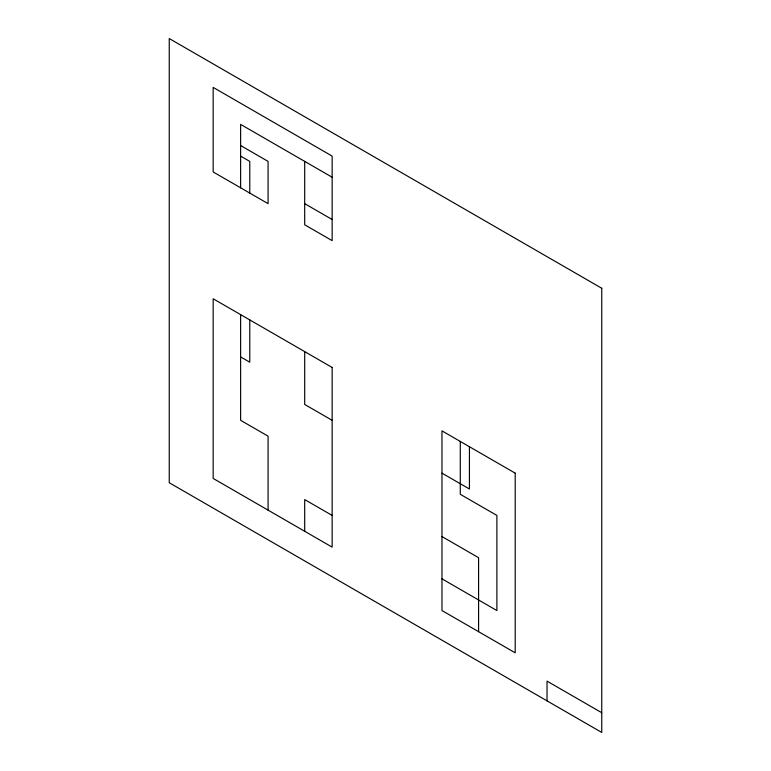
<?xml version="1.0" encoding="UTF-8"?>
<svg xmlns="http://www.w3.org/2000/svg" width="771" height="771" viewBox="0 0 771 771"><rect width="100%" height="100%" fill="white"/><g stroke="black" fill="none" stroke-linecap="round" stroke-linejoin="round"><path stroke-width="1.16" d="M332.147 177.234L240.619 124.391L240.619 187.796M240.619 145.526L268.077 161.38L268.077 203.65L213.162 171.943L213.162 87.402L332.147 156.089L332.147 240.639L304.69 224.785L304.69 161.38M240.619 156.099L249.775 161.38L249.775 193.087M304.69 203.65L332.147 219.504M240.619 356.896L249.775 362.177L249.775 319.907M441.976 473.153L469.433 489.007L469.433 446.727M332.147 420.311L304.69 404.457L304.69 351.615M441.976 536.558L478.589 557.703L478.589 631.68M332.147 515.423L304.69 499.569L304.69 531.277M441.976 578.838L496.89 610.545L496.89 515.423L460.277 494.288L460.277 441.446M601.756 712.722L547.024 681.121L547.024 700.849M268.077 510.142L268.077 436.164L240.619 420.311L240.619 314.626M601.756 288.267L169.244 38.55L169.244 482.733L601.756 732.45L601.756 288.267M332.147 367.468L213.162 298.772L213.162 478.434L332.147 547.131L332.147 367.468M515.201 473.153L441.976 430.873L441.976 610.545L515.201 652.815L515.201 473.153"/></g></svg>
